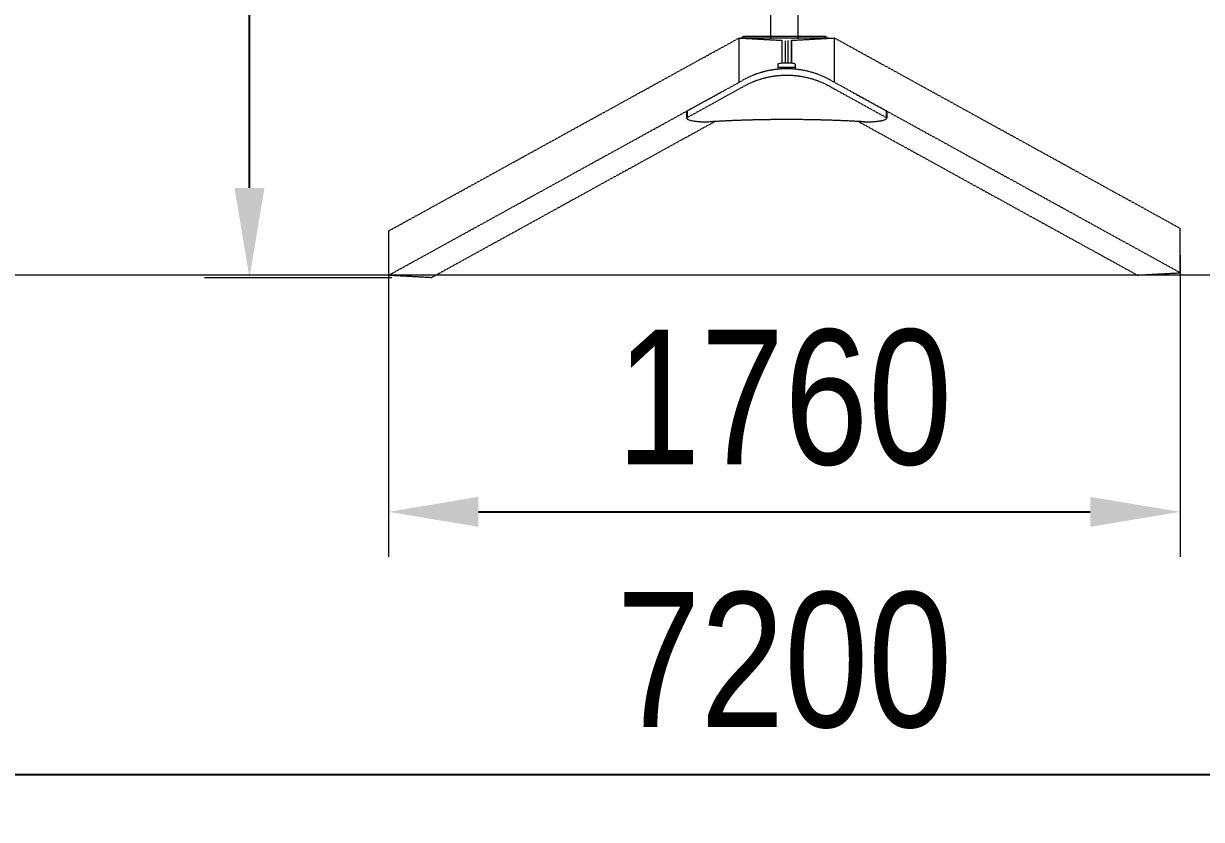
# Model space of a CAD drawing. Header units: millimetres. Extents: x -4194 to 3683, y -2760 to 1498.
# Drawn here: x -1608 to 1010, y -2760 to -991 of the extents above; entities that cross this region are included whole.
import ezdxf

# ---------------------------------------------------------------- set-up
doc = ezdxf.new("R2010")
doc.units = ezdxf.units.MM
doc.linetypes.add('HIDDEN', pattern=[1.905, 1.27, -0.635])
for name, color, linetype in [('DIKOM_ЗОНА', 80, 'Continuous'), ('DIKOM_ОБЪЕКТ', 7, 'Continuous'), ('DIKOM_РАЗМЕР_ЗОНА', 7, 'Continuous'), ('DIKOM_РАЗМЕР_ОБЪЕКТА', 7, 'Continuous')]:
    doc.layers.add(name, color=color, linetype=linetype)
doc.styles.add('style1', font='arialbd.ttf', dxfattribs={"width": 0.8})
doc.dimstyles.new('1-50', dxfattribs={"dimtxt": 300, "dimasz": 200, "dimexe": 100, "dimexo": 0, "dimgap": 100, "dimtad": 1, "dimtxsty": 'style1', "dimcen": 200, "dimclrd": 7, "dimclre": 7, "dimclrt": 7, "dimadec": 1, "dimazin": 2, "dimtfac": 1, "dimtmove": 0, "dimatfit": 2, "dimfxl": 0, "dimlwd": 25, "dimlwe": 18, "dimarcsym": 0})

# ---------------------------------------------------------------- blocks, each defined once
blk = doc.blocks.new('*D1')
at = {"layer": 'Defpoints', "color": 0, "transparency": 16777216}
for p in [(3683.3, -647.2), (-3516.7, -749.5), (3683.3, -2660.2)]:
    blk.add_point(p, dxfattribs=at)
at = {"layer": 'DIKOM_РАЗМЕР_ЗОНА', "color": 7, "lineweight": 18, "transparency": 16777216}
for p, q in [((3683.3, -647.2), (3683.3, -2760.2)), ((-3516.7, -749.5), (-3516.7, -2760.2))]:
    blk.add_line(p, q, dxfattribs=at)
at = {"layer": 'DIKOM_РАЗМЕР_ЗОНА', "color": 7, "lineweight": 25, "transparency": 16777216}
blk.add_line((-3316.7, -2660.2), (3483.3, -2660.2), dxfattribs=at)
at = {"layer": 'DIKOM_РАЗМЕР_ЗОНА', "color": 7, "transparency": 16777216}
for points in [[(-3316.7, -2626.8), (-3316.7, -2693.5), (-3516.7, -2660.2)], [(3483.3, -2626.8), (3483.3, -2693.5), (3683.3, -2660.2)]]:
    blk.add_solid(points, dxfattribs=at)
at = {"layer": 'DIKOM_РАЗМЕР_ЗОНА', "color": 7, "transparency": 16777216, "insert": (83.3, -2407), "char_height": 300, "attachment_point": 5, "style": 'style1'}
blk.add_mtext('{\\fArial|b0|i0|c204|p34;7200}', dxfattribs=at)
blk = doc.blocks.new('*D2')
at = {"layer": 'Defpoints', "color": 0, "linetype": 'Continuous', "transparency": 16777216}
for p in [(-796.7, -1511.3), (963.3, -1505.5), (963.3, -2076.4)]:
    blk.add_point(p, dxfattribs=at)
at = {"layer": 'DIKOM_РАЗМЕР_ОБЪЕКТА', "color": 7, "linetype": 'Continuous', "lineweight": 18, "transparency": 16777216}
for p, q in [((-796.7, -1511.3), (-796.7, -2176.4)), ((963.3, -1505.5), (963.3, -2176.4))]:
    blk.add_line(p, q, dxfattribs=at)
at = {"layer": 'DIKOM_РАЗМЕР_ОБЪЕКТА', "color": 7, "linetype": 'Continuous', "lineweight": 25, "transparency": 16777216}
blk.add_line((-596.7, -2076.4), (763.3, -2076.4), dxfattribs=at)
at = {"layer": 'DIKOM_РАЗМЕР_ОБЪЕКТА', "color": 7, "linetype": 'Continuous', "transparency": 16777216}
for points in [[(-596.7, -2043), (-596.7, -2109.7), (-796.7, -2076.4)], [(763.3, -2043), (763.3, -2109.7), (963.3, -2076.4)]]:
    blk.add_solid(points, dxfattribs=at)
at = {"layer": 'DIKOM_РАЗМЕР_ОБЪЕКТА', "color": 7, "linetype": 'Continuous', "lineweight": 40, "transparency": 16777216, "insert": (83.3, -1823.2), "char_height": 300, "attachment_point": 5, "style": 'style1'}
blk.add_mtext('{\\fArial|b0|i0|c204|p34;1760}', dxfattribs=at)
blk = doc.blocks.new('*D3')
at = {"layer": 'Defpoints', "color": 0, "transparency": 16777216}
for p in [(-1105.7, 1488.6), (-796.7, 1488.6), (-788.9, -1556.2)]:
    blk.add_point(p, dxfattribs=at)
at = {"layer": 'DIKOM_РАЗМЕР_ОБЪЕКТА', "color": 7, "lineweight": 18, "transparency": 16777216}
for p, q in [((-796.7, 1488.6), (-1205.7, 1488.6)), ((-788.9, -1556.2), (-1205.7, -1556.2))]:
    blk.add_line(p, q, dxfattribs=at)
at = {"layer": 'DIKOM_РАЗМЕР_ОБЪЕКТА', "color": 7, "lineweight": 25, "transparency": 16777216}
blk.add_line((-1105.7, -1356.2), (-1105.7, 1288.6), dxfattribs=at)
at = {"layer": 'DIKOM_РАЗМЕР_ОБЪЕКТА', "color": 7, "transparency": 16777216}
for points in [[(-1139.1, 1288.6), (-1072.4, 1288.6), (-1105.7, 1488.6)], [(-1139.1, -1356.2), (-1072.4, -1356.2), (-1105.7, -1556.2)]]:
    blk.add_solid(points, dxfattribs=at)
at = {"layer": 'DIKOM_РАЗМЕР_ОБЪЕКТА', "color": 7, "lineweight": 15, "transparency": 16777216, "insert": (-1359, 47.6), "char_height": 300, "attachment_point": 5, "rotation": 90, "style": 'style1'}
blk.add_mtext('{\\fArial|b0|i0|c204|p34;3050}', dxfattribs=at)

msp = doc.modelspace()

# ---------------------------------------------------------------- linework, layer by layer
at = {"layer": 'DIKOM_ЗОНА', "color": 3, "lineweight": 15}
msp.add_line((2682.746, -1550.076), (-2517.254, -1550.076), dxfattribs=at)
at = {"layer": 'DIKOM_ОБЪЕКТ', "color": 7, "linetype": 'HIDDEN', "lineweight": 15}
for p, q in [((53.28, -1024.475), (53.28, 961.136)), ((113.28, 961.136), (113.28, -1024.475)), ((-14.282, -1023.063), (-6.72, -1018.898)), ((-6.72, -1018.898), (173.28, -1018.898)), ((-6.72, -1018.898), (-6.72, -1022.837)), ((181.79, -1023.585), (173.28, -1018.898)), ((173.28, -1018.898), (173.28, -1022.837)), ((-796.72, -1452.148), (-17.313, -1022.897)), ((-17.313, -1022.897), (78.058, -1028.118)), ((-17.313, -1121.377), (-17.313, -1022.897)), ((-7.776, -1023.419), (-6.72, -1022.837)), ((-6.72, -1022.837), (173.28, -1022.837)), ((78.058, -1028.118), (78.058, -1078.35)), ((78.058, -1028.118), (78.058, -1078.35)), ((85.688, -1077.872), (85.688, -1028.536)), ((91.357, -1028.536), (91.357, -1077.872)), ((98.987, -1028.118), (194.359, -1022.897)), ((98.987, -1028.118), (98.987, -1078.35)), ((98.987, -1078.35), (98.987, -1028.118)), ((173.28, -1022.837), (175.284, -1023.941)), ((194.359, -1022.897), (194.359, -1121.377)), ((963.28, -1446.374), (194.359, -1022.897)), ((69.576, -1092.314), (69.576, -1080.198)), ((69.576, -1087.584), (107.469, -1087.584)), ((107.469, -1080.198), (107.469, -1092.314)), ((-796.72, -1550.629), (-7.961, -1116.227)), ((963.28, -1544.854), (185.006, -1116.227)), ((-133.033, -1199.881), (-7.961, -1130.999)), ((-133.033, -1185.109), (-57.672, -1143.605)), ((185.006, -1130.999), (310.078, -1199.881)), ((234.718, -1143.605), (310.078, -1185.109)), ((-133.773, -1201.314), (-133.773, -1186.542)), ((-133.033, -1185.109), (-133.033, -1199.881)), ((310.078, -1199.881), (310.078, -1185.109)), ((310.818, -1186.542), (310.818, -1201.314)), ((-70.809, -1208.586), (-701.348, -1555.851)), ((247.854, -1208.586), (867.908, -1550.076)), ((-796.72, -1452.148), (-796.72, -1550.629)), ((963.28, -1544.854), (963.28, -1446.374)), ((-701.348, -1555.851), (-796.72, -1550.629)), ((867.908, -1550.076), (963.28, -1544.854))]:
    msp.add_line(p, q, dxfattribs=at)
at = {"layer": 'DIKOM_ОБЪЕКТ', "color": 7, "linetype": 'HIDDEN', "lineweight": 15, "flags": 128}
for points in [[(69.576, -1080.198), (70.341, -1079.863), (71.302, -1079.544), (72.448, -1079.244), (73.766, -1078.966), (75.243, -1078.713), (76.863, -1078.488), (78.608, -1078.294), (80.46, -1078.132), (82.399, -1078.004), (84.403, -1077.912), (86.452, -1077.856), (88.523, -1077.837), (90.594, -1077.856), (92.642, -1077.912), (94.647, -1078.004), (96.585, -1078.132), (98.437, -1078.294), (100.182, -1078.488), (101.802, -1078.713), (103.279, -1078.966), (104.598, -1079.244), (105.744, -1079.544), (106.704, -1079.863), (107.469, -1080.198)], [(-133.033, -1199.881), (-133.486, -1200.42), (-133.729, -1200.963), (-133.759, -1201.508), (-133.578, -1202.052), (-133.185, -1202.592), (-132.583, -1203.126), (-131.774, -1203.653), (-130.762, -1204.168), (-129.551, -1204.671), (-128.148, -1205.158), (-126.558, -1205.627), (-124.79, -1206.077), (-122.85, -1206.505), (-120.748, -1206.91), (-118.493, -1207.288), (-116.096, -1207.64), (-113.568, -1207.962), (-110.92, -1208.254), (-108.164, -1208.514), (-105.314, -1208.742), (-102.381, -1208.935), (-99.38, -1209.093), (-96.324, -1209.216), (-93.227, -1209.303), (-90.104, -1209.353), (-86.968, -1209.366), (-83.834, -1209.343)], [(260.88, -1209.343), (251.092, -1208.768), (241.242, -1208.227), (231.331, -1207.72), (221.365, -1207.248), (211.346, -1206.809), (201.28, -1206.405), (191.17, -1206.035), (181.02, -1205.701), (170.834, -1205.401), (160.615, -1205.136), (150.369, -1204.906), (140.098, -1204.711), (129.807, -1204.552), (119.5, -1204.428), (109.181, -1204.339), (98.854, -1204.286), (88.523, -1204.269), (78.192, -1204.286), (67.864, -1204.339), (57.545, -1204.428), (47.238, -1204.552), (36.948, -1204.711), (26.677, -1204.906), (16.43, -1205.136), (6.212, -1205.401), (-3.974, -1205.701), (-14.125, -1206.035), (-24.235, -1206.405), (-34.301, -1206.809), (-44.319, -1207.248), (-54.285, -1207.72), (-64.196, -1208.227), (-74.047, -1208.768), (-83.834, -1209.343)], [(260.88, -1209.343), (264.014, -1209.366), (267.15, -1209.353), (270.273, -1209.303), (273.37, -1209.216), (276.426, -1209.093), (279.427, -1208.935), (282.359, -1208.742), (285.21, -1208.514), (287.965, -1208.254), (290.613, -1207.962), (293.142, -1207.64), (295.538, -1207.288), (297.793, -1206.91), (299.895, -1206.505), (301.835, -1206.077), (303.604, -1205.627), (305.194, -1205.158), (306.597, -1204.671), (307.807, -1204.168), (308.819, -1203.653), (309.628, -1203.126), (310.231, -1202.592), (310.623, -1202.052), (310.805, -1201.508), (310.774, -1200.963), (310.532, -1200.42), (310.078, -1199.881)]]:
    msp.add_lwpolyline(points, dxfattribs=at)
at = {"layer": 'DIKOM_ОБЪЕКТ', "color": 7, "linetype": 'HIDDEN', "lineweight": 15}
for centre, radius, start, end in [((88.523, -1291.415), 200, 61.156594, 118.843406), ((88.523, -1306.187), 200, 61.156601, 118.843405), ((-131.602, -1186.773), 2.194, 130.69129, 173.95783), ((309.037, -1186.587), 1.808, 1.438012, 54.836818)]:
    msp.add_arc(centre, radius, start, end, dxfattribs=at)

# ---------------------------------------------------------------- dimensions: what is measured, and where the dimension line sits
at = {"layer": 'DIKOM_РАЗМЕР_ЗОНА'}
dim = msp.add_linear_dim(base=(3683.28, -2660.151), p1=(-3516.72, -749.491), p2=(3683.28, -647.219), text='{\\fArial|b0|i0|c204|p34;<>}', dimstyle='1-50', dxfattribs=at)
dim.commit()
dim.dimension.update_dxf_attribs({"geometry": '*D1', "text_midpoint": (83.28, -2660.151), "dimtype": 160})
at = {"layer": 'DIKOM_РАЗМЕР_ОБЪЕКТА', "color": 3, "lineweight": 15}
dim = msp.add_linear_dim(base=(-1105.736, 1488.572), p1=(-788.922, -1556.206), p2=(-796.72, 1488.572), angle=90, text='{\\fArial|b0|i0|c204|p34;3050}', dimstyle='1-50', dxfattribs=at)
dim.commit()
dim.dimension.update_dxf_attribs({"geometry": '*D3', "text_midpoint": (-1105.736, 47.621), "dimtype": 160})
at = {"layer": 'DIKOM_РАЗМЕР_ОБЪЕКТА', "color": 7, "linetype": 'Continuous', "lineweight": 40}
dim = msp.add_linear_dim(base=(963.28, -2076.379), p1=(-796.72, -1511.26), p2=(963.28, -1505.486), text='{\\fArial|b0|i0|c204|p34;<>}', dimstyle='1-50', dxfattribs=at)
dim.commit()
dim.dimension.update_dxf_attribs({"geometry": '*D2', "text_midpoint": (83.28, -2076.379), "dimtype": 160})

doc.saveas('drawing.dxf')
